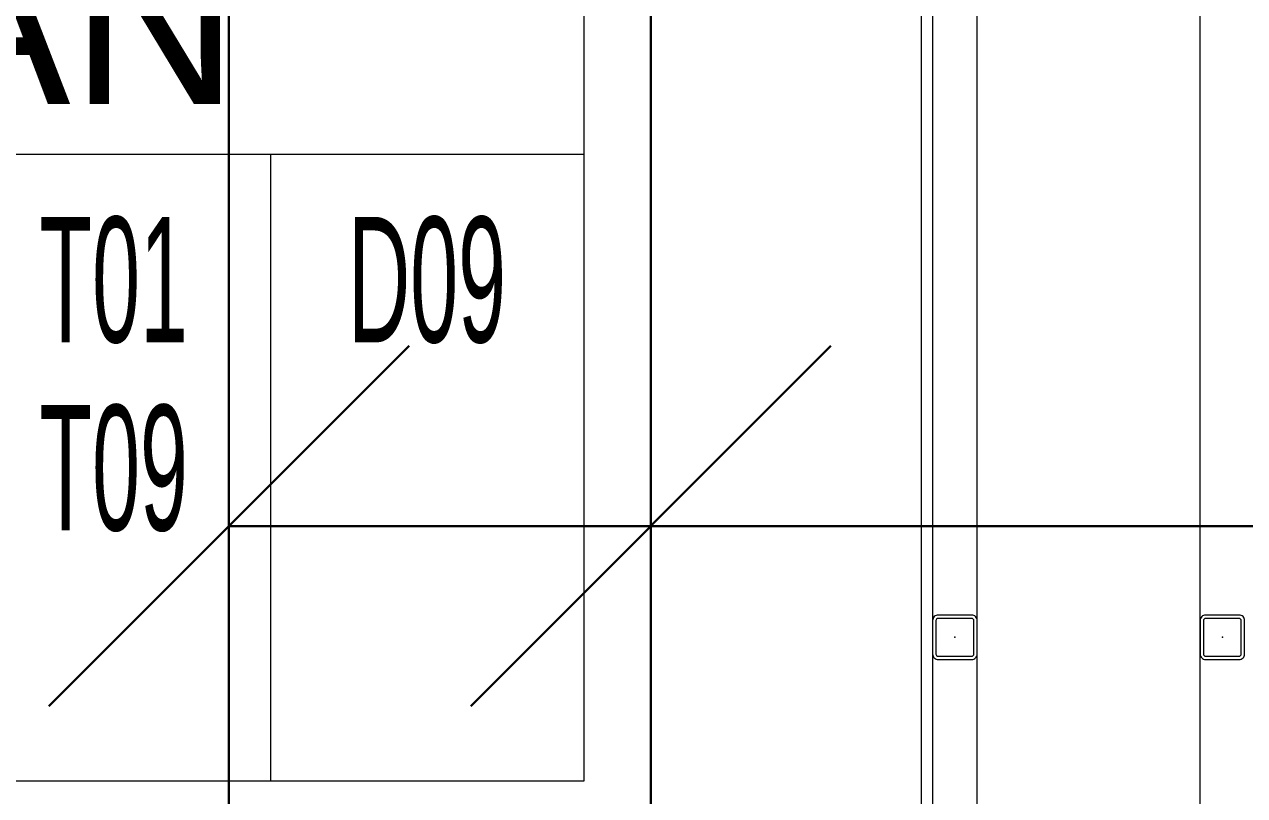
# Model space of a CAD drawing. Extents: x -3709 to 34962, y 0 to 8245.
# Drawn here: x 31122.8 to 31232.3, y 3333.1 to 3402.3 of the extents above; entities that cross this region are included whole.
import ezdxf
from ezdxf.enums import TextEntityAlignment as Align

# ---------------------------------------------------------------- set-up
doc = ezdxf.new("R2010")
doc.units = 0
doc.linetypes.add('DOT2', pattern=[0.125, 0, -0.125])
doc.layers.get('0').update_dxf_attribs({"color": 9, "lineweight": 9})
for name, color, linetype, lineweight in [('10', 9, 'Continuous', 9), ('11', 9, 'Continuous', 9), ('20', 9, 'DOT2', 9), ('21_MAHAL', 9, 'Continuous', 9), ('33', 9, 'BATTING', 9), ('E-MODÜL HATTI', 6, 'Continuous', 30), ('E-YAZI', 7, 'Continuous', 30)]:
    doc.layers.add(name, color=color, linetype=linetype, lineweight=lineweight)
doc.styles.add('Arial', font='arial.ttf', dxfattribs={"height": 2.5})
doc.styles.add('MuuM_TEXT-STANDART', font='ARIALN.TTF')
doc.linetypes.add('BATTING', pattern='A,0.0001,-0.1,[134,ltypeshp.shx,S=0.1,R=0,X=-0.1,Y=0],-0.2,[134,ltypeshp.shx,S=0.1,R=180,X=0.1,Y=0],-0.1', length=0.4001)

# ---------------------------------------------------------------- blocks, each defined once
blk = doc.blocks.new('Prf-40x40')
for points in [[(1.5, -2), (-1.5, -2, -0.414214), (-2, -1.5), (-2, 1.5, -0.414214), (-1.5, 2), (1.5, 2, -0.414214), (2, 1.5), (2, -1.5, -0.414214)], [(1.5, -1.7), (-1.5, -1.7, -0.414214), (-1.7, -1.5), (-1.7, 1.5, -0.414214), (-1.5, 1.7), (1.5, 1.7, -0.414214), (1.7, 1.5), (1.7, -1.5, -0.414214)]]:
    blk.add_lwpolyline(points, format="xyb", close=True)
blk.add_point((0, 0))
blk = doc.blocks.new('P-AH-01-10')
at = {"layer": '20'}
blk.add_arc((-9.18, -13.22), 82.29, 179.9189, 269.4168, dxfattribs=at)
blk = doc.blocks.new('0_roomno2')
blk.add_lwpolyline([(19.375, -10.5), (0, -10.5), (0, 0), (19.375, 0)], close=True)
for points in [[(0, -3), (19.375, -3)], [(15.625, -3), (15.625, -10.5)]]:
    blk.add_lwpolyline(points)
at = {"style": 'Arial'}
blk.add_attdef('ODANO', (0, 1.17), '', height=2, dxfattribs=at)
blk.add_attdef('MEKANADI', text='', height=2, dxfattribs=at).set_placement((0.35, -3), align=Align.BOTTOM_LEFT)
at = {"style": 'MuuM_TEXT-STANDART', "width": 0.6}
for tag, p in [('YER01', (10, -4.5)), ('TAVAN01', (13.75, -4.5)), ('DUVAR01', (17.5, -4.5)), ('YER02', (10, -6.75)), ('TAVAN02', (13.75, -6.75)), ('DUVAR02', (17.5, -6.75)), ('YER03', (10, -9)), ('TAVAN03', (13.75, -9)), ('DUVAR03', (17.5, -9))]:
    blk.add_attdef(tag, text='', height=1.5, dxfattribs=at).set_placement(p, align=Align.MIDDLE_CENTER)
for tag, p in [('M2', (0.35, -4.875)), ('TEMIZTAVANYUKSEKLIGI', (1.8, -8.608))]:
    blk.add_attdef(tag, text='', height=1.5, dxfattribs=at).set_placement(p, align=Align.MIDDLE_LEFT)

msp = doc.modelspace()

# ---------------------------------------------------------------- linework, layer by layer
at = {"layer": '11'}
msp.add_lwpolyline([(31204.33, 3287.43), (31203.33, 3287.43), (31203.33, 3457.5), (31204.33, 3457.5)], close=True, dxfattribs=at)
at = {"layer": '33', "ltscale": 0.3}
for points in [[(31208.33, 3287.53), (31208.33, 3457.33)], [(31228.33, 3287.53), (31228.33, 3457.33)]]:
    msp.add_lwpolyline(points, dxfattribs=at)
at = {"layer": 'E-MODÜL HATTI', "ltscale": 50}
for p, q in [((31141.18, 3459.97), (31141.18, 3223.03)), ((31179.05, 3459.97), (31179.05, 3223.03))]:
    msp.add_line(p, q, dxfattribs=at)
at = {"layer": 'E-YAZI', "color": 3}
for p, q in [((31125.02, 3341.14), (31157.35, 3373.47)), ((31162.89, 3341.14), (31195.21, 3373.47)), ((31469.69, 3357.31), (31141.18, 3357.31))]:
    msp.add_line(p, q, dxfattribs=at)

# ---------------------------------------------------------------- block references
at = {"layer": '10', "xscale": -1, "rotation": 90}
for name, p in [('P-AH-01-10', (31029.4, 3278.41)), ('Prf-40x40', (31206.33, 3347.33)), ('Prf-40x40', (31230.33, 3347.33))]:
    msp.add_blockref(name, p, dxfattribs=at)
at = {"layer": '21_MAHAL'}
ref = msp.add_blockref('0_roomno2', (31027.71, 3413.18), dxfattribs=dict(at, xscale=7.5, yscale=7.5, zscale=7.5))
ref.add_attrib('MEKANADI', 'WC BAYAN', dxfattribs={"layer": '0', "height": 15, "style": 'Arial'}).set_placement((31030.34, 3390.68), align=Align.BOTTOM_LEFT)
ref.add_attrib('TAVAN01', 'T01', dxfattribs={"layer": '0', "height": 11.25, "style": 'MuuM_TEXT-STANDART', "width": 0.6}).set_placement((31130.84, 3379.43), align=Align.MIDDLE_CENTER)
ref.add_attrib('DUVAR01', 'D09', dxfattribs={"layer": '0', "height": 11.25, "style": 'MuuM_TEXT-STANDART', "width": 0.6}).set_placement((31158.96, 3379.43), align=Align.MIDDLE_CENTER)
ref.add_attrib('TAVAN02', 'T09', dxfattribs={"layer": '0', "height": 11.25, "style": 'MuuM_TEXT-STANDART', "width": 0.6}).set_placement((31130.84, 3362.55), align=Align.MIDDLE_CENTER)

doc.saveas('drawing.dxf')
